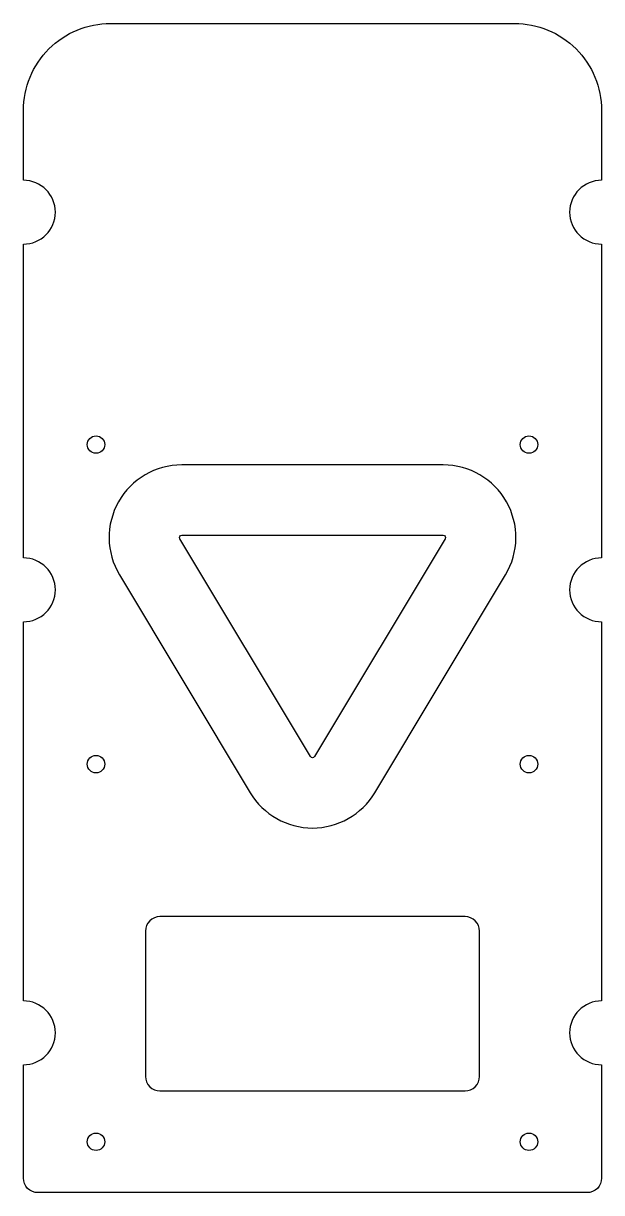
# Model space of a CAD drawing. Header units: millimetres. Extents: x -19.9 to 19.9, y -40.2 to 40.3.
import ezdxf

# ---------------------------------------------------------------- set-up
doc = ezdxf.new("R2010")
doc.units = ezdxf.units.MM
doc.layers.get('0').update_dxf_attribs({"linetype": 'CONTINUOUS'})

msp = doc.modelspace()

# ---------------------------------------------------------------- linework, layer by layer
for points in [[(-13.9, 40.25), (13.9, 40.25, -0.414214), (19.9, 34.25), (19.9, 29.45, 1), (19.9, 25.05), (19.9, 3.45, 1), (19.9, -0.95), (19.9, -27.05, 1), (19.9, -31.45), (19.9, -39.25, -0.414214), (18.9, -40.25), (-18.9, -40.25, -0.414214), (-19.9, -39.25), (-19.9, -31.45, 1), (-19.9, -27.05), (-19.9, -0.95, 1), (-19.9, 3.45), (-19.9, 25.05, 1), (-19.9, 29.45), (-19.9, 34.25, -0.414214)], [(9, 9.85), (-9, 9.85, 0.582971), (-13.287, 2.278), (-4.287, -12.722, 0.56619), (4.287, -12.722), (13.287, 2.278, 0.582971)], [(-9.133, 4.77, -0.582971), (-9, 5.005), (9, 5.005, -0.582971), (9.133, 4.77), (0.133, -10.23, -0.56619), (-0.133, -10.23)], [(10.5, -21.25), (-10.5, -21.25, 0.414214), (-11.5, -22.25), (-11.5, -32.25, 0.414214), (-10.5, -33.25), (10.5, -33.25, 0.414214), (11.5, -32.25), (11.5, -22.25, 0.414214)]]:
    msp.add_lwpolyline(points, format="xyb", close=True)
for centre in [(-14.9, 11.25), (14.9, 11.25), (-14.9, -10.75), (14.9, -10.75), (-14.9, -36.75), (14.9, -36.75)]:
    msp.add_circle(centre, 0.6)

doc.saveas('drawing.dxf')
